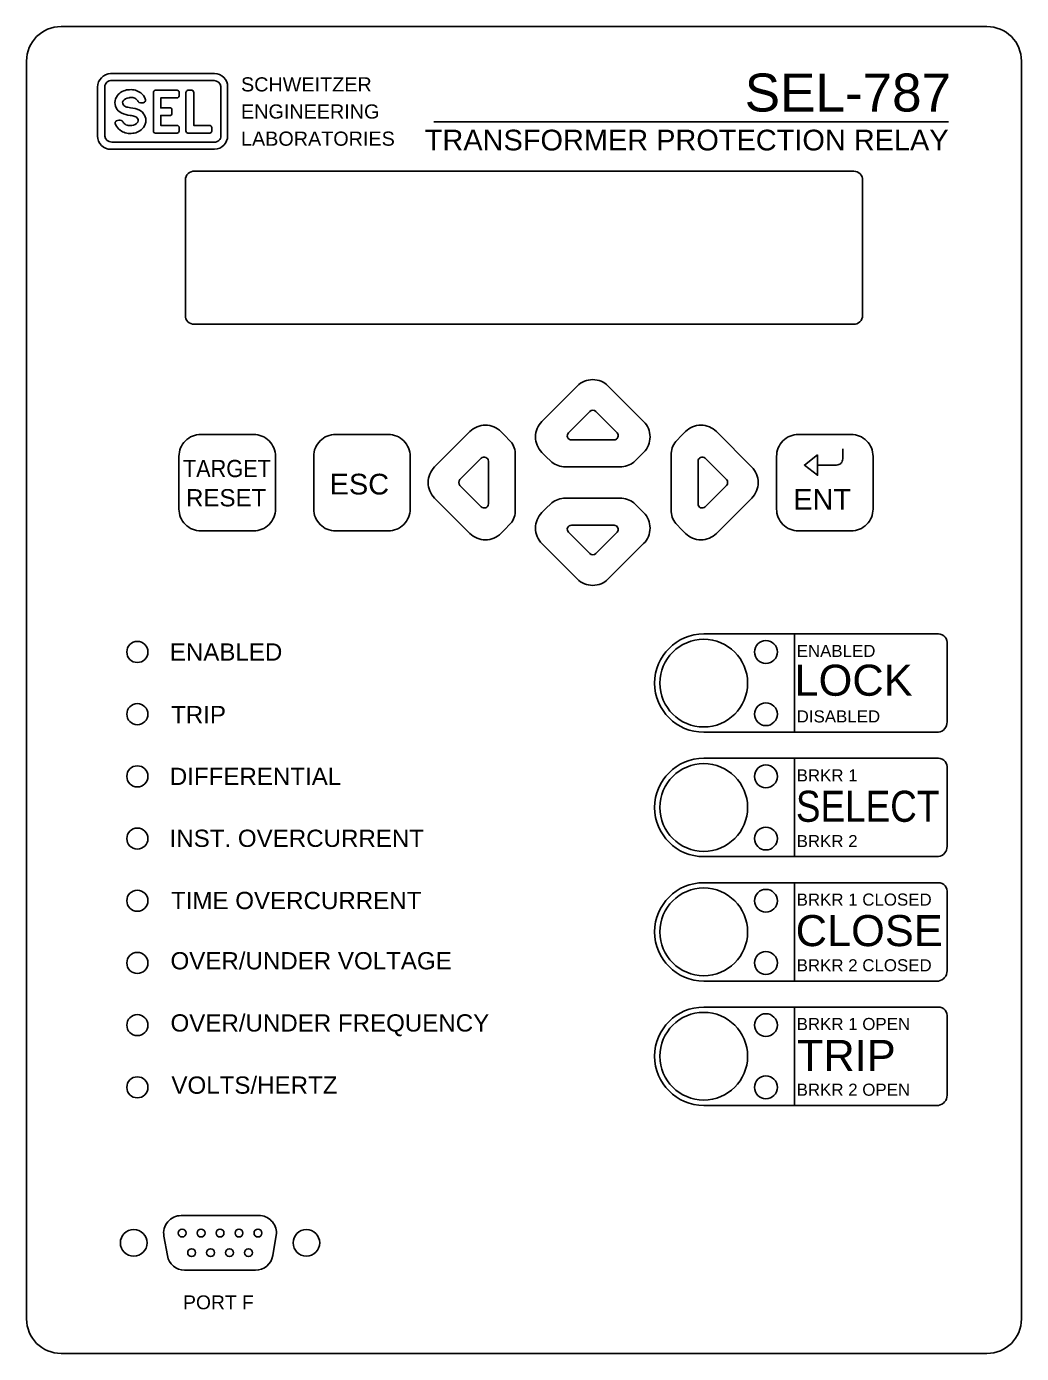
# Model space of a CAD drawing. Extents: x 0.5 to 23.7, y 0.2 to 17.2.
# Drawn here: x 1.33 to 7, y 1.73 to 9.29 of the extents above; entities that cross this region are included whole.
import ezdxf

# ---------------------------------------------------------------- set-up
doc = ezdxf.new("R2010")
doc.units = 0
doc.header["$MEASUREMENT"] = 0
doc.layers.add('6_00____DWG', color=7, linetype='CONTINUOUS')
doc.styles.add('ARIAL', font='arial.ttf')

msp = doc.modelspace()

# ---------------------------------------------------------------- linework, layer by layer
at = {"layer": '6_00____DWG'}
for points in [[(1.5271, 9.2932), (6.8036, 9.2932, -0.414214), (7.0004, 9.0965), (7.0004, 1.9299, -0.414213), (6.8036, 1.7332), (1.5271, 1.7332, -0.414214), (1.3304, 1.9299), (1.3304, 9.0965, -0.414213)], [(1.8098, 9.0251), (2.4021, 9.0251, -0.41811), (2.4766, 8.9495), (2.4766, 8.671, -0.404471), (2.4021, 8.594), (1.8098, 8.594, -0.41811), (1.7353, 8.6695), (1.7353, 8.948, -0.404471)], [(1.8157, 8.9855), (2.3989, 8.9855, -0.378768), (2.4381, 8.9509), (2.4381, 8.6706, -0.441125), (2.3989, 8.6349), (1.8157, 8.6349, -0.378768), (1.7766, 8.6695), (1.7766, 8.9498, -0.441125)], [(1.9179, 8.9333, 0.192116), (1.8549, 8.9081, 0.12608), (1.8351, 8.8701, 0.336344), (1.8705, 8.8013, 0.087668), (1.9216, 8.7872, -0.022201), (1.9367, 8.7848, -0.039737), (1.9475, 8.7814, -0.23043), (1.966, 8.7633, -0.182747), (1.9643, 8.7488, -0.221111), (1.9301, 8.7299, -0.058363), (1.909, 8.7295, -0.13415), (1.8868, 8.7406, 0.006668), (1.8745, 8.7554, 0.085557), (1.872, 8.7575, 0.231613), (1.842, 8.7552, 0.170757), (1.8363, 8.7476, 0.118457), (1.8377, 8.7356, 0.153081), (1.8633, 8.7031, 0.186266), (1.9266, 8.6844, 0.192116), (1.9896, 8.7096, 0.12608), (2.0094, 8.7476, 0.336344), (1.974, 8.8164, 0.087668), (1.9229, 8.8305, -0.022201), (1.9078, 8.8329, -0.039737), (1.897, 8.8363, -0.23043), (1.8785, 8.8545, -0.182747), (1.8802, 8.869, -0.221111), (1.9144, 8.8878, -0.058363), (1.9355, 8.8882, -0.13415), (1.9577, 8.8771, 0.006668), (1.97, 8.8623, 0.085557), (1.9725, 8.8603, 0.231613), (2.0025, 8.8625, 0.170757), (2.0082, 8.8701, 0.118457), (2.0068, 8.8821, 0.153081), (1.9812, 8.9146, 0.186266)], [(2.0651, 8.9298), (2.1889, 8.9298, -0.424366), (2.2001, 8.9182), (2.2001, 8.898, -0.404134), (2.1889, 8.8864), (2.0957, 8.8864), (2.0957, 8.8297), (2.1503, 8.8297, -0.477137), (2.1583, 8.8197), (2.1583, 8.7964, -0.353971), (2.1503, 8.7865), (2.0957, 8.7865), (2.0957, 8.7297), (2.1889, 8.7297, -0.424366), (2.2001, 8.7181), (2.2001, 8.698, -0.404134), (2.1889, 8.6864), (2.0651, 8.6864, -0.432614), (2.0534, 8.6988), (2.0534, 8.9173, -0.396049)], [(2.2505, 8.9298), (2.2718, 8.9298, -0.432614), (2.2835, 8.9173), (2.2835, 8.7297), (2.3742, 8.7297, -0.424366), (2.3855, 8.7181), (2.3855, 8.698, -0.404134), (2.3742, 8.6864), (2.2505, 8.6864, -0.432614), (2.2388, 8.6988), (2.2388, 8.9173, -0.396049)], [(2.2881, 8.4689), (6.0454, 8.4689, -0.417398), (6.0953, 8.4184), (6.0953, 7.6468, -0.429922), (6.0426, 7.5968), (2.2854, 7.5968, -0.41748), (2.2354, 7.6473), (2.2354, 8.4189, -0.429859)], [(4.7131, 6.7849, 0.176539), (4.7913, 6.8118), (4.8281, 6.8476), (4.8472, 6.8666, 0.414214), (4.8472, 7.0434), (4.6456, 7.2449, 0.414214), (4.4689, 7.2449), (4.2673, 7.0434, 0.414214), (4.2673, 6.8666), (4.2864, 6.8476), (4.3232, 6.8118, 0.176539), (4.4014, 6.7849)], [(4.5741, 7.1003), (4.6955, 6.9788, -0.66386), (4.6787, 6.9382), (4.4358, 6.9382, -0.66386), (4.419, 6.9788), (4.5404, 7.1003, -0.408376)], [(2.324, 6.9694), (2.624, 6.9694, -0.414214), (2.749, 6.8444), (2.749, 6.5444, -0.414214), (2.624, 6.4194), (2.324, 6.4194, -0.414214), (2.199, 6.5444), (2.199, 6.8444, -0.414214)], [(3.0919, 6.9694), (3.3919, 6.9694, -0.414214), (3.5169, 6.8444), (3.5169, 6.5444, -0.414214), (3.3919, 6.4194), (3.0919, 6.4194, -0.414214), (2.9669, 6.5444), (2.9669, 6.8444, -0.414214)], [(4.1159, 6.5395, -0.176539), (4.089, 6.4612), (4.0532, 6.4244), (4.0342, 6.4054, -0.414214), (3.8574, 6.4054), (3.6559, 6.6069, -0.414214), (3.6559, 6.7837), (3.8574, 6.9852, -0.414214), (4.0342, 6.9852), (4.0532, 6.9662), (4.089, 6.9293, -0.176539), (4.1159, 6.8511)], [(5.0036, 6.5395, 0.176539), (5.0306, 6.4612), (5.0664, 6.4244), (5.0854, 6.4053, 0.414214), (5.2622, 6.4053), (5.4637, 6.6069, 0.414214), (5.4637, 6.7836), (5.2622, 6.9852, 0.414214), (5.0854, 6.9852), (5.0664, 6.9662), (5.0306, 6.9293, 0.176539), (5.0036, 6.8511)], [(5.7297, 6.9694), (6.0297, 6.9694, -0.414214), (6.1547, 6.8444), (6.1547, 6.5444, -0.414214), (6.0297, 6.4194), (5.7297, 6.4194, -0.414214), (5.6047, 6.5444), (5.6047, 6.8444, -0.414214)], [(3.8006, 6.6784), (3.922, 6.557, 0.66386), (3.9626, 6.5739), (3.9626, 6.8167, 0.66386), (3.922, 6.8335), (3.8006, 6.7121, 0.408376)], [(5.319, 6.6784), (5.1976, 6.557, -0.66386), (5.157, 6.5739), (5.157, 6.8167, -0.66386), (5.1976, 6.8335), (5.319, 6.7121, -0.408376)], [(4.7131, 6.6056, -0.176539), (4.7913, 6.5787), (4.8281, 6.5429), (4.8472, 6.5239, -0.414214), (4.8472, 6.3471), (4.6456, 6.1456, -0.414214), (4.4689, 6.1456), (4.2673, 6.3471, -0.414214), (4.2673, 6.5239), (4.2864, 6.5429), (4.3232, 6.5787, -0.176539), (4.4014, 6.6056)], [(4.5741, 6.2903), (4.6955, 6.4117, 0.66386), (4.6787, 6.4523), (4.4358, 6.4523, 0.66386), (4.419, 6.4117), (4.5404, 6.2903, 0.408376)], [(5.1897, 5.8325), (6.5267, 5.8325, -0.460086), (6.5767, 5.7742), (6.5767, 5.3309, -0.369778), (6.5267, 5.2725), (5.1897, 5.2725, -0.999996)], [(5.1897, 5.1239), (6.5267, 5.1239, -0.460086), (6.5767, 5.0655), (6.5767, 4.6222, -0.369778), (6.5267, 4.5639), (5.1897, 4.5639, -0.999996)], [(5.1897, 4.4152), (6.5267, 4.4152, -0.460086), (6.5767, 4.3569), (6.5767, 3.9136, -0.369778), (6.5267, 3.8552), (5.1897, 3.8552, -0.999996)], [(5.1897, 3.7066), (6.5267, 3.7066, -0.460086), (6.5767, 3.6482), (6.5767, 3.2049, -0.369778), (6.5267, 3.1465), (5.1897, 3.1466, -0.999996)], [(2.2117, 2.5188), (2.6547, 2.5188, -0.414214), (2.7547, 2.4188), (2.7336, 2.2904, -0.370597), (2.6351, 2.2078), (2.2313, 2.2078, -0.36397), (2.1328, 2.2904), (2.1132, 2.4014, -0.466307)]]:
    msp.add_lwpolyline(points, format="xyb", close=True, dxfattribs=at)
for points in [[(6.5854, 8.7506), (3.651, 8.7506)], [(5.7067, 5.8325), (5.7067, 5.2725)], [(5.7067, 5.1239), (5.7067, 4.5639)], [(5.7067, 4.4152), (5.7067, 3.8552)], [(5.7067, 3.7066), (5.7067, 3.1466)]]:
    msp.add_lwpolyline(points, dxfattribs=at)
msp.add_lwpolyline([(5.8387, 6.7945), (5.9468, 6.7945, 0.414214), (5.9818, 6.8295), (5.9818, 6.8865)], format="xyb", dxfattribs=at)
msp.add_lwpolyline([(5.8387, 6.8525), (5.7636, 6.7945), (5.8387, 6.7364)], close=True, dxfattribs=at)
for centre, radius in [((1.962, 5.7298), 0.06), ((5.1897, 5.5525), 0.25), ((5.5441, 5.7297), 0.065), ((1.962, 5.3754), 0.06), ((5.5441, 5.3754), 0.065), ((1.962, 5.0211), 0.06), ((5.1897, 4.8439), 0.25), ((5.5441, 5.021), 0.065), ((1.962, 4.6668), 0.06), ((5.5441, 4.6667), 0.065), ((5.1897, 4.1352), 0.25), ((1.962, 4.3124), 0.06), ((5.5441, 4.3124), 0.065), ((1.962, 3.9581), 0.06), ((5.5441, 3.958), 0.065), ((1.962, 3.6038), 0.06), ((5.1897, 3.4266), 0.25), ((5.5441, 3.6037), 0.065), ((1.962, 3.2494), 0.06), ((5.5441, 3.2494), 0.065), ((1.9412, 2.3633), 0.076), ((2.2172, 2.4193), 0.0225), ((2.3252, 2.4193), 0.0225), ((2.4332, 2.4193), 0.0225), ((2.5412, 2.4193), 0.0225), ((2.6492, 2.4193), 0.0225), ((2.9252, 2.3633), 0.0759), ((2.2712, 2.3073), 0.0225), ((2.3792, 2.3073), 0.0225), ((2.4872, 2.3073), 0.0225), ((2.5952, 2.3073), 0.0225)]:
    msp.add_circle(centre, radius, dxfattribs=at)

# ---------------------------------------------------------------- texts
at = {"layer": '6_00____DWG', "style": 'ARIAL'}
for s, height, p in [('SCHWEITZER', 0.08067, (2.5526, 8.9234)), ('SEL-787', 0.21633, (5.4232, 8.809)), ('ENGINEERING', 0.08067, (2.5526, 8.7688)), ('LABORATORIES', 0.08067, (2.5526, 8.6141)), ('TRANSFORMER PROTECTION RELAY', 0.118, (3.5999, 8.5874)), ('ESC', 0.118, (3.0577, 6.6271)), ('RESET', 0.09833, (2.239, 6.5592)), ('ENT', 0.118, (5.7, 6.5399)), ('ENABLED', 0.09833, (2.1469, 5.6806)), ('ENABLED', 0.06883, (5.7192, 5.7015)), ('LOCK', 0.177, (5.7066, 5.4804)), ('TRIP', 0.09833, (2.1543, 5.3241)), ('DISABLED', 0.06883, (5.7192, 5.3283)), ('DIFFERENTIAL', 0.098333, (2.1469, 4.9719)), ('BRKR 1', 0.06883, (5.7192, 4.9923)), ('INST. OVERCURRENT', 0.098333, (2.1456, 4.6192)), ('BRKR 2', 0.06883, (5.7192, 4.618)), ('TIME OVERCURRENT', 0.098333, (2.1536, 4.2648)), ('BRKR 1 CLOSED', 0.068833, (5.7192, 4.2847)), ('CLOSE', 0.177, (5.7135, 4.0538)), ('OVER/UNDER VOLTAGE', 0.098333, (2.1508, 3.9215)), ('BRKR 2 CLOSED', 0.068833, (5.7192, 3.9104)), ('OVER/UNDER FREQUENCY', 0.098333, (2.1508, 3.5672)), ('BRKR 1 OPEN', 0.068833, (5.7192, 3.5759)), ('TRIP', 0.177, (5.7206, 3.3422)), ('VOLTS/HERTZ', 0.098333, (2.156, 3.2129)), ('BRKR 2 OPEN', 0.068833, (5.7192, 3.2016)), ('PORT F', 0.07867, (2.2226, 1.9852))]:
    msp.add_text(s, height=height, dxfattribs=at).set_placement(p)
for s, height, width, p in [('TARGET', 0.09833, 0.9, (2.2215, 6.7259)), ('SELECT', 0.177, 0.85, (5.715, 4.7622))]:
    msp.add_text(s, height=height, dxfattribs=dict(at, width=width)).set_placement(p)

doc.saveas('drawing.dxf')
